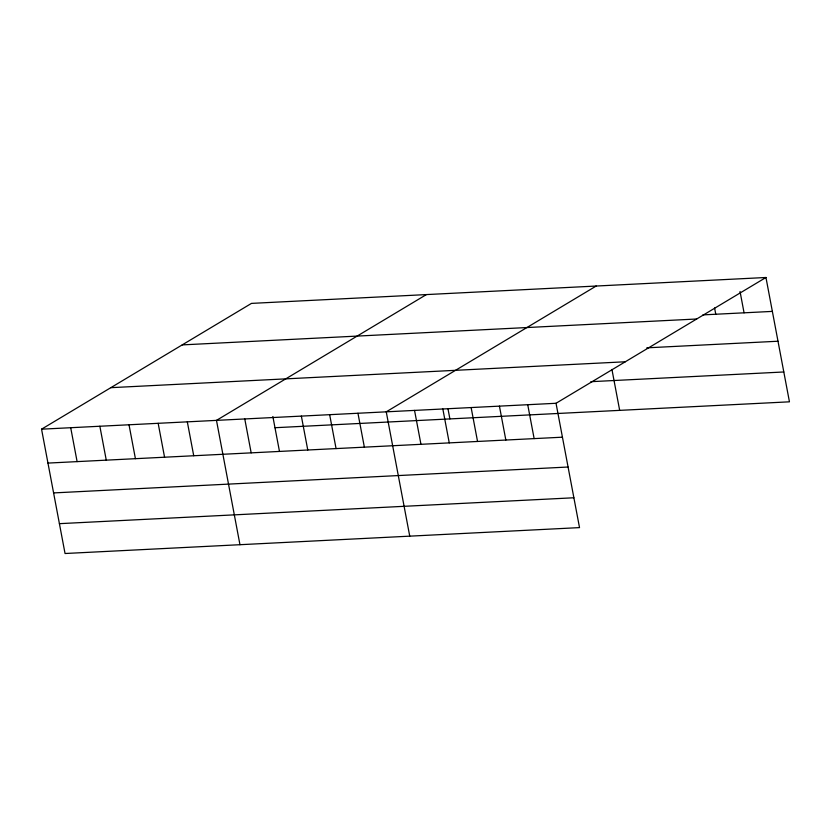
<?xml version="1.0" encoding="UTF-8"?>
<svg xmlns="http://www.w3.org/2000/svg" width="831" height="831" viewBox="0 0 831 831"><rect width="100%" height="100%" fill="white"/><g stroke="black" fill="none" stroke-linecap="round" stroke-linejoin="round"><path stroke-width="1.25" d="M765.953 277.492L556.032 403.284L579.519 527.612L65.047 553.508L41.55 429.18L251.481 303.388L765.953 277.492L789.45 401.82L274.968 427.716M426.407 294.579L216.476 420.372L239.962 544.7M596.18 286.041L386.249 411.833L409.745 536.161M702.912 314.887L772.363 311.396M182.207 344.896L696.679 319M646.809 347.836L778.003 341.229M110.824 387.672L625.307 361.776M590.883 381.689L783.81 371.976M41.55 429.18L556.032 403.284M47.959 463.085L562.431 437.189M53.589 492.918L568.072 467.022M59.406 523.665L573.878 497.769M740.037 291.473L744.067 312.82M714.587 307.969L715.771 314.243M611.938 369.452L619.677 410.369M527.737 404.707L534.136 438.612M499.431 406.13L505.84 440.035M471.135 407.554L477.545 441.458M448.013 408.966L449.893 418.907M442.84 408.977L449.249 442.881M414.544 410.41L420.953 444.305M357.953 413.256L364.362 447.151M329.658 414.679L336.067 448.584M301.362 416.102L307.771 450.007M272.859 416.528L279.476 451.43M244.771 418.949L251.17 452.853M187.318 421.847L193.727 455.741M158.16 423.311L164.569 457.216M129.013 424.776L135.422 458.681M99.855 426.241L106.264 460.145M70.708 427.716L77.106 461.61"/></g></svg>
